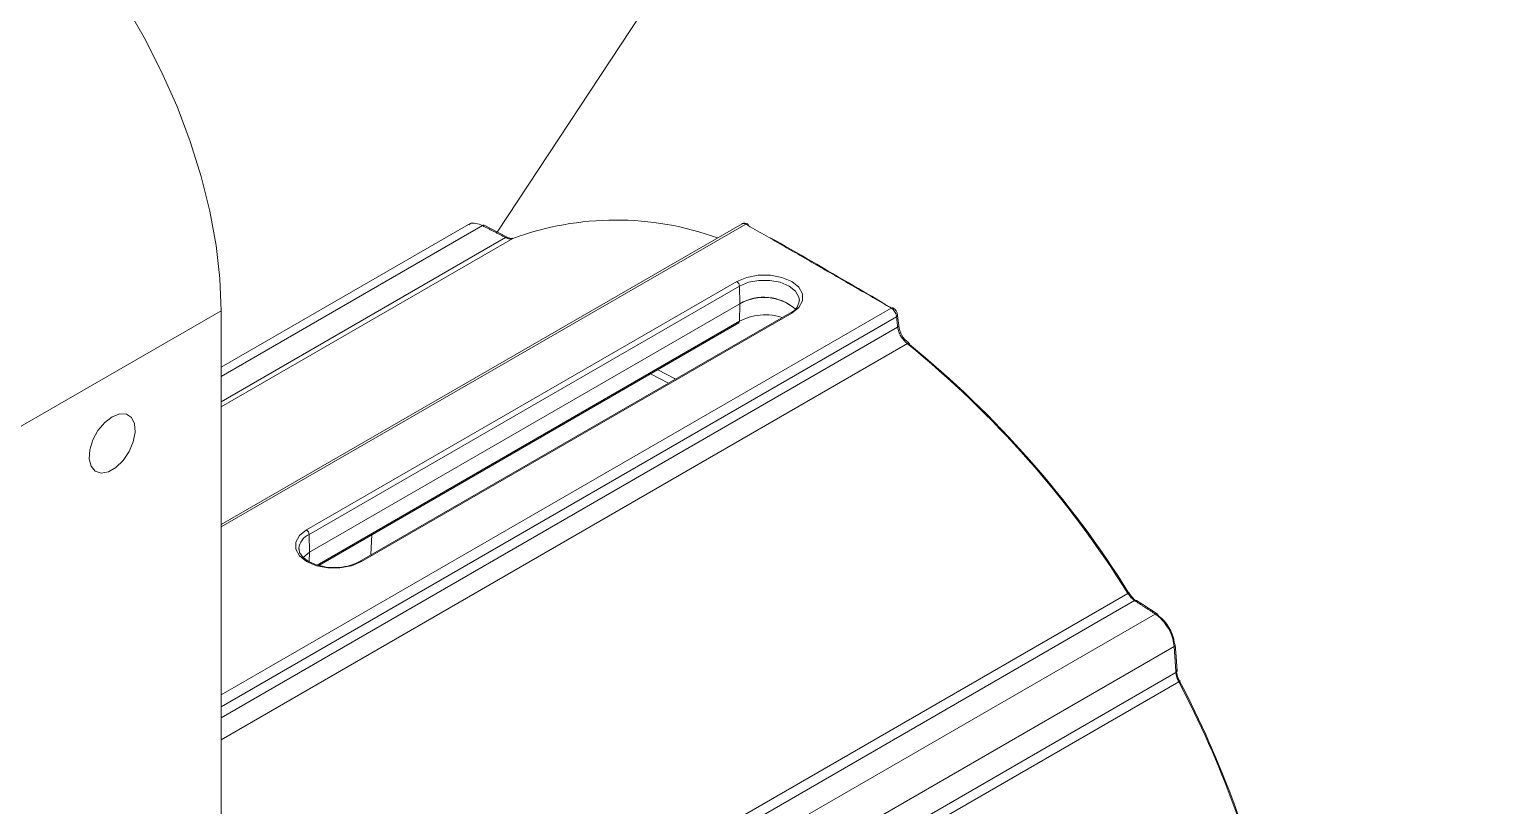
# Model space of a CAD drawing. Extents: x 2 to 136, y 1 to 99.
# Drawn here: x 15.46 to 21.42, y 15.18 to 18.33 of the extents above; entities that cross this region are included whole.
import ezdxf

# ---------------------------------------------------------------- set-up
doc = ezdxf.new("R2010")
doc.units = 0
doc.header["$MEASUREMENT"] = 0
doc.linetypes.add('SLD-Solid', pattern=[0])
doc.layers.add('OBJECT', color=7, linetype='CONTINUOUS')

msp = doc.modelspace()

# ---------------------------------------------------------------- linework, layer by layer
at = {"layer": 'OBJECT', "linetype": 'SLD-Solid', "lineweight": 15}
for p, q in [((21.422, 23.6689), (17.3575, 17.5041)), ((18.3516, 17.5378), (16.2369, 16.317)), ((18.3664, 17.5362), (16.2369, 16.3069)), ((17.2412, 17.5348), (16.2369, 16.955)), ((17.2973, 17.5303), (16.2369, 16.9182)), ((16.2369, 16.8154), (17.3916, 17.482)), ((17.4214, 17.4784), (16.2369, 16.7946)), ((16.5838, 16.2949), (18.3304, 17.3031)), ((18.341, 17.2851), (16.5944, 16.2768)), ((18.341, 17.2851), (18.3426, 17.2131)), ((16.2369, 17.185), (15.353, 16.6747)), ((18.9566, 17.1956), (16.2369, 15.6255)), ((16.2369, 17.185), (16.2369, 10.3174)), ((16.596, 16.2049), (18.3426, 17.2131)), ((18.3426, 17.2125), (16.596, 16.2042)), ((18.5453, 17.1755), (16.7988, 16.1672)), ((18.5528, 17.1747), (16.8063, 16.1665)), ((18.341, 17.1418), (18.3426, 17.2125)), ((18.5451, 17.1754), (18.5453, 17.1755)), ((18.9786, 17.1599), (16.2369, 15.5772)), ((16.2369, 15.5328), (18.9828, 17.118)), ((16.6271, 16.1524), (18.341, 17.1418)), ((16.6331, 16.1511), (18.3379, 17.1352)), ((18.9871, 17.1248), (18.9871, 17.1253)), ((19.0223, 17.0511), (16.2369, 15.4431)), ((16.5944, 16.2768), (16.596, 16.2049)), ((16.8449, 16.1939), (16.8492, 16.2758)), ((16.5527, 16.2192), (16.5528, 16.2172)), ((16.5696, 16.1837), (16.596, 16.2049)), ((16.596, 16.2042), (16.5697, 16.1831)), ((16.5951, 16.1655), (16.596, 16.2042)), ((17.1461, 14.4379), (19.9172, 16.0376)), ((19.9446, 16.0082), (17.1747, 14.4091)), ((17.1612, 14.2985), (20.0284, 15.9537)), ((20.1054, 15.8217), (17.2354, 14.1649)), ((17.3424, 14.1167), (20.1124, 15.7158)), ((20.124, 15.6784), (17.3529, 14.0786))]:
    msp.add_line(p, q, dxfattribs=at)
at = {"layer": 'OBJECT', "linetype": 'SLD-Solid', "lineweight": 15, "flags": 128}
for points in [[(15.0433, 19.2524), (15.1535, 19.1829), (15.2626, 19.1023), (15.37, 19.0112), (15.4745, 18.9104), (15.5754, 18.8007), (15.6717, 18.6832), (15.7626, 18.5587), (15.8474, 18.4284), (15.9254, 18.2934), (15.9958, 18.1548), (16.0581, 18.0138), (16.1118, 17.8716), (16.1563, 17.7294), (16.1914, 17.5885), (16.2166, 17.45), (16.2318, 17.3151), (16.2369, 17.185)], [(17.2973, 17.5303), (17.2992, 17.5313), (17.301, 17.5318), (17.3027, 17.5319), (17.3041, 17.5314), (17.3041, 17.5314)], [(17.3985, 17.483), (17.3325, 17.5169), (17.3041, 17.5314)], [(18.3304, 17.3031), (18.3702, 17.3198), (18.417, 17.3286), (18.4662, 17.3286), (18.513, 17.3198), (18.5528, 17.3031), (18.5817, 17.2802), (18.5969, 17.2531), (18.5969, 17.2247), (18.5817, 17.1977), (18.5528, 17.1747)], [(18.5839, 17.2258), (18.5821, 17.2399), (18.5684, 17.2643), (18.5422, 17.2851), (18.5062, 17.3002), (18.4638, 17.3081), (18.4193, 17.3081), (18.377, 17.3002), (18.341, 17.2851)], [(18.9871, 17.1253), (18.9841, 17.1546), (18.9829, 17.1672)], [(19.0223, 17.0511), (19.0242, 17.0521), (19.026, 17.0526), (19.0276, 17.0527), (19.029, 17.0524), (19.03, 17.0516), (19.0307, 17.0505), (19.0311, 17.049), (19.0311, 17.0473)], [(18.0092, 16.9455), (18.0768, 16.9097), (18.081, 16.9074)], [(17.9792, 16.9282), (18.017, 16.9093), (18.0523, 16.8908)], [(15.795, 16.7547), (15.7646, 16.7313), (15.7374, 16.6987), (15.7165, 16.6604), (15.7042, 16.6207), (15.7016, 16.5837), (15.7092, 16.5535), (15.726, 16.5335), (15.7504, 16.5256), (15.7796, 16.5309), (15.8104, 16.5487), (15.8396, 16.5771), (15.8639, 16.613), (15.8808, 16.6526), (15.8884, 16.6915), (15.8858, 16.7255), (15.8734, 16.751), (15.8525, 16.7651), (15.8254, 16.7664), (15.795, 16.7547)], [(16.8063, 16.1665), (16.7664, 16.1498), (16.7196, 16.141), (16.6704, 16.141), (16.6236, 16.1498), (16.5838, 16.1665), (16.5549, 16.1894), (16.5397, 16.2165), (16.5397, 16.2449), (16.5549, 16.2719), (16.5838, 16.2949)], [(16.701, 16.143), (16.6638, 16.1445), (16.6246, 16.1529), (16.5918, 16.1669), (16.5683, 16.1848), (16.5556, 16.2039), (16.5536, 16.2187)], [(16.7988, 16.1672), (16.7989, 16.1673), (16.7991, 16.1674)], [(19.9172, 16.0376), (19.9191, 16.0387), (19.9206, 16.0395), (19.9218, 16.04), (19.9226, 16.0404), (19.9229, 16.0404), (19.9229, 16.0402), (19.9224, 16.0396), (19.9215, 16.0389)], [(20.0366, 15.954), (19.978, 15.9922), (19.9527, 16.0084)], [(20.1168, 15.7227), (20.1119, 15.7969), (20.1096, 15.8286)], [(20.124, 15.6784), (20.1259, 15.6795), (20.1273, 15.6804), (20.1284, 15.6811), (20.1291, 15.6817), (20.1293, 15.682), (20.1291, 15.682), (20.1284, 15.6819), (20.1273, 15.6815)]]:
    msp.add_lwpolyline(points, dxfattribs=at)
at = {"layer": 'OBJECT', "linetype": 'SLD-Solid', "lineweight": 15}
for centre, radius, start, end in [((17.8397, 16.3416), 1.2113, 70.0848, 110.19883), ((18.3621, 17.5219), 0.0187, 52.00228, 123.4903), ((18.3708, 17.5306), 0.00711, 64.70481, 127.74953), ((18.3699, 17.5313), 0.00695, 359.37854, 55.79973), ((17.396, 17.477), 0.00662, 67.58518, 130.7023), ((17.4139, 17.5044), 0.0261, 233.61765, 283.78969), ((17.4139, 17.5044), 0.0261, 233.61765, 283.78969), ((18.3179, 17.2837), 0.0231, 3.54023, 57.32578), ((18.4402, 17.0481), 0.1917, 48.55557, 120.60039), ((18.4402, 17.0469), 0.1922, 48.9297, 120.53733), ((18.3284, 17.2128), 0.0142, 358.70241, 1.29759), ((18.5255, 17.2297), 0.0578, 290.10374, 356.09057), ((18.5484, 17.1687), 0.00741, 53.79252, 114.89801), ((18.961, 17.1896), 0.00735, 62.11494, 126.25944), ((18.9478, 17.1651), 0.0348, 3.55908, 61.95057), ((18.3337, 17.1412), 0.00727, 304.7692, 4.51978), ((18.9749, 17.167), 0.008, 297.41472, 2.18991), ((18.9789, 17.1252), 0.00818, 297.87019, 357.29419), ((19.0885, 17.1353), 0.1015, 185.97815, 233.40197), ((16.4177, 13.8494), 4.1273, 32.01678, 50.87088), ((16.4397, 13.8618), 4.1064, 32.01679, 50.87087), ((16.5713, 16.2754), 0.0231, 3.54023, 57.32578), ((16.6217, 16.2132), 0.0693, 113.23755, 175.02281), ((16.5819, 16.2045), 0.0142, 358.70241, 1.29759), ((16.7059, 16.3331), 0.1901, 268.53641, 299.24495), ((16.8018, 16.1602), 0.00771, 54.78452, 110.71465), ((19.949, 16.0016), 0.00791, 61.63213, 123.46934), ((20.0327, 15.9471), 0.00792, 61.2001, 123.38218), ((20.0322, 15.9481), 0.00739, 359.17728, 53.82651), ((20.1019, 15.8288), 0.00784, 296.31338, 358.92251), ((20.1026, 15.8278), 0.00717, 6.75457, 61.79452), ((20.109, 15.7228), 0.00781, 296.15007, 359.02876), ((16.343, 13.6978), 4.2684, 12.73963, 27.64637), ((16.3653, 13.7109), 4.2468, 12.73962, 27.64637)]:
    msp.add_arc(centre, radius, start, end, dxfattribs=at)
for points, knots in [([(17.2973, 17.5303), (17.2884, 17.534), (17.2704, 17.5413), (17.251, 17.541), (17.2438, 17.5351), (17.242, 17.5336)], [0, 0, 0, 0, 0.429264, 0.858556, 1, 1, 1, 1]), ([(18.3664, 17.5362), (18.3641, 17.5373), (18.3594, 17.5394), (18.3542, 17.5395), (18.3523, 17.5379), (18.3518, 17.5375)], [0, 0, 0, 0, 0.429313, 0.858622, 1, 1, 1, 1]), ([(17.4214, 17.4784), (17.4174, 17.4774), (17.4092, 17.4755), (17.3981, 17.4788), (17.3923, 17.4817), (17.3916, 17.482)], [0, 0, 0, 0, 0.471916, 0.943784, 1, 1, 1, 1]), ([(18.4659, 17.4809), (18.472, 17.4775), (18.5923, 17.4095), (18.7598, 17.3128), (18.9195, 17.2186), (18.9673, 17.1904)], [0, 0, 0, 0, 0.03573, 0.711435, 1, 1, 1, 1]), ([(18.9786, 17.1599), (18.9782, 17.1628), (18.9774, 17.1685), (18.9733, 17.1778), (18.9676, 17.1862), (18.9617, 17.1922), (18.958, 17.1947), (18.9566, 17.1956)], [0, 0, 0, 0, 0.218544, 0.437092, 0.65551, 0.873728, 1, 1, 1, 1]), ([(18.341, 17.1418), (18.3534, 17.1477), (18.3782, 17.1597), (18.4253, 17.1681), (18.4731, 17.1686), (18.5008, 17.1611), (18.5142, 17.1575)], [0, 0, 0, 0, 0.254255, 0.508495, 0.763199, 1, 1, 1, 1]), ([(19.0223, 17.0511), (19.0175, 17.0554), (19.0079, 17.064), (18.9957, 17.0814), (18.9863, 17.1002), (18.984, 17.112), (18.9828, 17.118)], [0, 0, 0, 0, 0.2465, 0.492977, 0.740149, 1, 1, 1, 1]), ([(19.9446, 16.0082), (19.94, 16.0117), (19.9302, 16.0192), (19.9217, 16.0313), (19.9172, 16.0376)], [0, 0, 0, 0, 0.473398, 1, 1, 1, 1]), ([(19.9215, 16.0389), (19.9264, 16.0318), (19.937, 16.0168), (19.9493, 16.0074), (19.9558, 16.0025)], [0, 0, 0, 0, 0.473443, 1, 1, 1, 1]), ([(20.1054, 15.8217), (20.104, 15.832), (20.1012, 15.8527), (20.0871, 15.8867), (20.0674, 15.9179), (20.0467, 15.9407), (20.0334, 15.9501), (20.0284, 15.9537)], [0, 0, 0, 0, 0.216844, 0.433701, 0.650256, 0.866699, 1, 1, 1, 1]), ([(20.0396, 15.948), (20.0466, 15.9426), (20.0608, 15.9318), (20.0802, 15.9068), (20.0953, 15.8788), (20.1038, 15.8534), (20.1054, 15.8394), (20.106, 15.8341)], [0, 0, 0, 0, 0.216835, 0.433686, 0.650167, 0.866491, 1, 1, 1, 1]), ([(20.124, 15.6784), (20.1211, 15.6847), (20.1151, 15.6977), (20.1133, 15.7096), (20.1124, 15.7158)], [0, 0, 0, 0, 0.486978, 1, 1, 1, 1]), ([(20.1131, 15.7281), (20.1141, 15.7208), (20.116, 15.7059), (20.1235, 15.6897), (20.1273, 15.6815)], [0, 0, 0, 0, 0.488652, 1, 1, 1, 1])]:
    msp.add_open_spline(points, degree=3, knots=knots, dxfattribs=at)
for points in [[(18.9566, 17.1956), (18.3664, 17.5362)], [(17.3916, 17.482), (17.2973, 17.5303)], [(18.9828, 17.118), (18.9786, 17.1599)], [(20.0284, 15.9537), (19.9446, 16.0082)], [(20.1124, 15.7158), (20.1054, 15.8217)]]:
    msp.add_open_spline(points, degree=1, dxfattribs=at)

doc.saveas('drawing.dxf')
